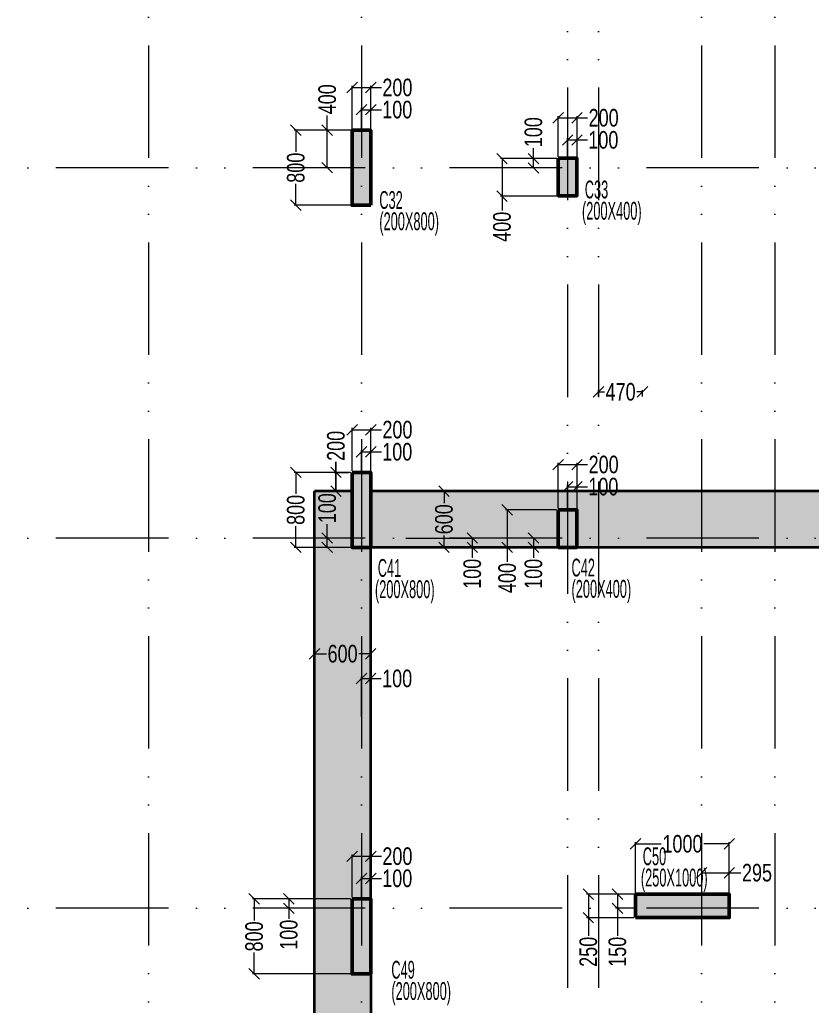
# Model space of a CAD drawing. Header units: millimetres. Extents: x 359 to 43503, y 1365 to 61403.
# Drawn here: x 8814 to 17270, y 21944 to 32468 of the extents above; entities that cross this region are included whole.
import ezdxf

# ---------------------------------------------------------------- set-up
doc = ezdxf.new("R2010")
doc.units = ezdxf.units.MM
doc.linetypes.add('ACAD_ISO04W100', pattern=[30, 24, -3, 0, -3])
doc.linetypes.add('ACAD_ISO12W100', pattern=[21, 12, -3, 0, -3, 0, -3])
for name, color, linetype, lineweight in [('-STR-WALL HAT', 250, 'Continuous', 20), ('A-ANNO-DIMS', 8, 'Continuous', 15), ('A-ANNO-GRID-LINE', 9, 'ACAD_ISO04W100', 20), ('A-CLMN', 5, 'Continuous', 50), ('A-CONC', 5, 'Continuous', 40), ('A-CONC-PATT', 253, 'Continuous', 0), ('S - GRID TXT', 4, 'Continuous', 13), ('S-COLS-IDEN', 4, 'Continuous', 9), ('STR-COL-DIM', 8, 'Continuous', 18)]:
    doc.layers.add(name, color=color, linetype=linetype, lineweight=lineweight)
doc.layers.add('CHECK LAYER', color=1, linetype='Continuous', plot=False)
doc.layers.add('COMMENTS', color=1, linetype='Continuous')
doc.styles.add('SOBHA', font='swisscl.ttf')
doc.styles.add('Swis721 LtCn BT', font='swisscl.ttf', dxfattribs={"width": 0.7, "height": 250})
doc.dimstyles.new('S-75', dxfattribs={"dimscale": 75, "dimtxt": 2.5, "dimasz": 1.5, "dimexe": 0.25, "dimexo": 0.25, "dimgap": 0.1, "dimtad": 0, "dimdec": 0, "dimzin": 0, "dimdsep": 46, "dimtxsty": 'SOBHA', "dimblk": 'OBLIQUE', "dimcen": 0.09, "dimclrd": 9, "dimclre": 9, "dimclrt": 6, "dimadec": 5, "dimazin": 0, "dimtfac": 1, "dimtdec": 0, "dimtmove": 0, "dimatfit": 3, "dimfxl": 0.18, "dimtolj": 1, "dimtzin": 0, "dimlwd": -1, "dimlwe": -1, "dimarcsym": 0})
pattern_1 = [(50, (-0.37, 0), (182.1847, -15.9391), [19.05, -209.55]), (355, (-0.37, 0), (-35.2434, 191.0568), [15.24, -167.6406]), (100.45144, (14.81, -1.33), (146.9412, 175.1178), [16.19, -178.0902]), (46.1842, (-0.37, 50.8), (271.079, -42.0423), [28.575, -314.325]), (96.6356, (22.22, 47.3), (237.404, 247.426), [24.285, -267.1356]), (351.1842, (-0.37, 50.8), (237.404, 247.426), [22.86, -251.4597]), (21, (25.03, 38.1), (151.6144, -102.2652), [19.05, -209.55]), (326, (25.03, 38.1), (61.802, 184.188), [15.24, -167.64]), (71.45144, (37.66, 29.58), (213.4164, 81.9228), [16.19, -178.09]), (37.5, (-0.37, 0), (3.0886, 84.55504), [0, -165.608, 0, -170.18, 0, -168.275]), (7.5, (-0.37, 0), (66.81966, 100.18057), [0, -97.028, 0, -161.798, 0, -64.135]), (327.5, (-57.01, 0), (135.5906, -5.72874), [0, -63.5, 0, -198.12, 0, -262.89]), (317.5, (-82.41, 0), (148.1292, 25.4265), [0, -82.55, 0, -131.572, 0, -186.69])]

# ---------------------------------------------------------------- blocks, each defined once
blk = doc.blocks.new('A$Ca94b9103')
at = {"layer": '-STR-WALL HAT', "linetype": 'ByBlock'}
h = blk.add_hatch(dxfattribs=at)
h.set_pattern_fill('AR-CONC', color=8, style=0)
h.set_pattern_definition(pattern_1)
h.paths.add_polyline_path([(8340, 12006), (8139, 12006), (8140, 12806), (8339, 12806), (8339, 16556), (8140, 16556), (8140, 17156), (7739, 17156), (7739, 9256), (3699, 9256), (3700, 11650), (51, 11651), (51, 8956), (300, 8956), (301, 11051), (3099, 11051), (3099, 9006), (3710, 9006), (3710, 8656), (7340, 8656), (7340, 8906), (8341, 8906)])
h = blk.add_hatch(dxfattribs=at)
h.set_pattern_fill('AR-CONC', color=8, style=0)
h.set_pattern_definition(pattern_1)
h.paths.add_polyline_path([(10340, 16956), (10540, 16956), (10540, 16556), (16070, 16556), (16070, 16956), (16270, 16956), (16270, 16556), (18270, 16556), (18270, 17156), (8340, 17156), (8340, 16556), (10340, 16556)])
at = {"layer": 'A-CONC-PATT'}
h = blk.add_hatch(color=256, dxfattribs=at)
h.dxf.hatch_style = 1
h.paths.add_polyline_path([(8140, 20206), (8340, 20206), (8340, 21006), (8140, 21006)])
h = blk.add_hatch(color=256, dxfattribs=at)
h.dxf.hatch_style = 1
h.paths.add_polyline_path([(10540, 20706), (10340, 20706), (10340, 20306), (10540, 20306)])
h = blk.add_hatch(color=256, dxfattribs=at)
h.dxf.hatch_style = 1
h.paths.add_polyline_path([(8340, 17356), (8140, 17356), (8140, 16556), (8340, 16556)])
h = blk.add_hatch(color=256, dxfattribs=at)
h.dxf.hatch_style = 1
h.paths.add_polyline_path([(10540, 16956), (10340, 16956), (10340, 16556), (10540, 16556)])
h = blk.add_hatch(color=256, dxfattribs=at)
h.dxf.hatch_style = 1
h.paths.add_polyline_path([(11165, 12856), (11165, 12606), (12165, 12606), (12165, 12856)])
h = blk.add_hatch(color=256, dxfattribs=at)
h.dxf.hatch_style = 1
h.paths.add_polyline_path([(8340, 12806), (8140, 12806), (8140, 12006), (8340, 12006)])
at = {"layer": 'A-CLMN'}
for points, elevation in [([(8340, 20206), (8140, 20206), (8140, 21006), (8340, 21006)], 0), ([(10340, 20706), (10540, 20706), (10540, 20306), (10340, 20306)], 0), ([(8140, 17356), (8340, 17356), (8340, 16556), (8140, 16556)], 0), ([(10340, 16956), (10540, 16956), (10540, 16556), (10340, 16556)], -1), ([(8140, 12806), (8340, 12806), (8340, 12006), (8140, 12006)], 0)]:
    blk.add_lwpolyline(points, close=True, dxfattribs=dict(at, elevation=elevation))
blk.add_lwpolyline([(11165, 12606), (11165, 12856), (12165, 12856), (12165, 12606)], close=True, dxfattribs=at)
at = {"layer": 'A-CONC', "ltscale": 50}
for p, q in [((7739, 9256), (7739, 17156)), ((8339, 12806, 0), (8340, 16556, 0)), ((11164, 16555), (11164, 16556)), ((11164, 16555), (11164, 16556))]:
    blk.add_line(p, q, dxfattribs=at)
at = {"layer": 'A-CONC', "ltscale": 50, "elevation": 0}
for points in [[(8140, 17156), (7739, 17156)], [(18270, 17156), (8340, 17156)], [(10341, 16556), (8340, 16556)], [(16070, 16556), (10540, 16556)], [(8340, 12606), (8340, 12806)], [(8340, 12606), (8340, 12806)], [(8140, 12006), (8340, 12006)], [(8140, 12006), (8340, 12006)]]:
    blk.add_lwpolyline(points, dxfattribs=at)
at = {"layer": 'A-CONC', "ltscale": 50}
for points in [[(11165, 12606), (11165, 12856)], [(11165, 12856), (11165, 12856), (11165, 12606)], [(12165, 12606), (12165, 12856)], [(8341, 12006), (8340, 8906)]]:
    blk.add_lwpolyline(points, dxfattribs=at)
blk = doc.blocks.new('STRG')
at = {"layer": 'A-ANNO-DIMS', "linetype": 'ACAD_ISO12W100', "ltscale": 100}
for p, q in [((26239.9, -1588153, -0.1), (26239.9, -1637469.2, -0.1)), ((28509.9, -1588153, -0.1), (28509.9, -1637469.2, -0.1)), ((32140.1, -1588153, -0.1), (32140.1, -1637469.2, -0.1)), ((32920.1, -1588153, -0.1), (32920.1, -1637469.2, -0.1)), ((30710.1, -1588603, -0.1), (30710.1, -1637469.2, -0.1)), ((31039.8, -1588603, -0.6), (31039.8, -1637469.2, -0.6)), ((55854, -1614659.7, -0.1), (17033.9, -1614659.7, -0.1)), ((55854, -1618609.8, -0.1), (17033.9, -1618609.8, -0.1)), ((55854, -1622559.7, -0.1), (17033.9, -1622559.7, -0.1))]:
    blk.add_line(p, q, dxfattribs=at)
blk = doc.blocks.new('_Oblique')
at = {"color": 0, "linetype": 'ByBlock', "lineweight": -2}
blk.add_line((-0.5, -0.5), (0.5, 0.5), dxfattribs=at)
blk = doc.blocks.new('*D688')
at = {"layer": 'Defpoints', "color": 0, "transparency": 16777216}
for p in [(12560, 31744), (12360, 31289, 0), (12560, 31289, 0)]:
    blk.add_point(p, dxfattribs=at)
at = {"layer": 'STR-COL-DIM', "color": 9, "transparency": 16777216}
for p, q in [((12360, 31307), (12360, 31763)), ((12360, 31744), (12560, 31744)), ((12560, 31307), (12560, 31763)), ((12560, 31744), (12673, 31744))]:
    blk.add_line(p, q, dxfattribs=at)
at = {"layer": 'STR-COL-DIM', "color": 9, "transparency": 16777216, "xscale": 112.5, "yscale": 112.5, "zscale": 112.5, "rotation": 180}
blk.add_blockref('_Oblique', (12360, 31744), dxfattribs=at)
at = {"layer": 'STR-COL-DIM', "color": 9, "transparency": 16777216, "xscale": 112.5, "yscale": 112.5, "zscale": 112.5}
blk.add_blockref('_Oblique', (12560, 31744), dxfattribs=at)
at = {"layer": 'STR-COL-DIM', "color": 6, "transparency": 16777216, "insert": (12844, 31744), "char_height": 187.5, "attachment_point": 5, "style": 'SOBHA'}
blk.add_mtext('\\A1;200', dxfattribs=at)
blk = doc.blocks.new('*D689')
at = {"layer": 'Defpoints', "color": 0, "transparency": 16777216}
for p in [(12560, 31508), (12460, 31289, 0), (12560, 31289, -1)]:
    blk.add_point(p, dxfattribs=at)
at = {"layer": 'STR-COL-DIM', "color": 9, "transparency": 16777216}
for p, q in [((12460, 31307), (12460, 31526)), ((12460, 31508), (12560, 31508)), ((12560, 31307), (12560, 31526)), ((12560, 31508), (12673, 31508))]:
    blk.add_line(p, q, dxfattribs=at)
at = {"layer": 'STR-COL-DIM', "color": 9, "transparency": 16777216, "xscale": 112.5, "yscale": 112.5, "zscale": 112.5, "rotation": 180}
blk.add_blockref('_Oblique', (12460, 31508), dxfattribs=at)
at = {"layer": 'STR-COL-DIM', "color": 9, "transparency": 16777216, "xscale": 112.5, "yscale": 112.5, "zscale": 112.5}
blk.add_blockref('_Oblique', (12560, 31508), dxfattribs=at)
at = {"layer": 'STR-COL-DIM', "color": 6, "transparency": 16777216, "insert": (12842, 31508), "char_height": 187.5, "attachment_point": 5, "style": 'SOBHA'}
blk.add_mtext('\\A1;100', dxfattribs=at)
blk = doc.blocks.new('*D690')
at = {"layer": 'Defpoints', "color": 0, "transparency": 16777216}
for p in [(12360, 31289, 0), (12095, 30889), (12360, 30889)]:
    blk.add_point(p, dxfattribs=at)
at = {"layer": 'STR-COL-DIM', "color": 9, "transparency": 16777216}
for p, q in [((12095, 31289), (12095, 31447)), ((12342, 31289), (12077, 31289)), ((12095, 30889), (12095, 31289)), ((12342, 30889), (12077, 30889))]:
    blk.add_line(p, q, dxfattribs=at)
at = {"layer": 'STR-COL-DIM', "color": 9, "transparency": 16777216, "xscale": 112.5, "yscale": 112.5, "zscale": 112.5}
for p, rotation in [((12095, 31289), 90), ((12095, 30889), 270)]:
    blk.add_blockref('_Oblique', p, dxfattribs=dict(at, rotation=rotation))
at = {"layer": 'STR-COL-DIM', "color": 6, "transparency": 16777216, "insert": (12095, 31619), "char_height": 187.5, "attachment_point": 5, "rotation": 90, "style": 'SOBHA'}
blk.add_mtext('\\A1;400', dxfattribs=at)
blk = doc.blocks.new('*D691')
at = {"layer": 'Defpoints', "color": 0, "transparency": 16777216}
for p in [(11760, 31289), (12360, 31289), (12360, 30489)]:
    blk.add_point(p, dxfattribs=at)
at = {"layer": 'STR-COL-DIM', "color": 9, "transparency": 16777216}
for p, q in [((12342, 31289), (11742, 31289)), ((11760, 31289), (11760, 31060)), ((11760, 30489), (11760, 30717)), ((12342, 30489), (11742, 30489))]:
    blk.add_line(p, q, dxfattribs=at)
at = {"layer": 'STR-COL-DIM', "color": 9, "transparency": 16777216, "xscale": 112.5, "yscale": 112.5, "zscale": 112.5}
for p, rotation in [((11760, 31289), 90), ((11760, 30489), 270)]:
    blk.add_blockref('_Oblique', p, dxfattribs=dict(at, rotation=rotation))
at = {"layer": 'STR-COL-DIM', "color": 6, "transparency": 16777216, "insert": (11760, 30889), "char_height": 187.5, "attachment_point": 5, "rotation": 90, "style": 'SOBHA'}
blk.add_mtext('\\A1;800', dxfattribs=at)
blk = doc.blocks.new('*D701')
at = {"layer": 'Defpoints', "color": 0, "transparency": 16777216}
for p in [(14760, 31421), (14560, 30986, 0), (14760, 30986, 0)]:
    blk.add_point(p, dxfattribs=at)
at = {"layer": 'STR-COL-DIM', "color": 9, "transparency": 16777216}
for p, q in [((14560, 31005), (14560, 31440)), ((14560, 31421), (14760, 31421)), ((14760, 31005), (14760, 31440)), ((14760, 31421), (14872, 31421))]:
    blk.add_line(p, q, dxfattribs=at)
at = {"layer": 'STR-COL-DIM', "color": 9, "transparency": 16777216, "xscale": 112.5, "yscale": 112.5, "zscale": 112.5, "rotation": 180}
blk.add_blockref('_Oblique', (14560, 31421), dxfattribs=at)
at = {"layer": 'STR-COL-DIM', "color": 9, "transparency": 16777216, "xscale": 112.5, "yscale": 112.5, "zscale": 112.5}
blk.add_blockref('_Oblique', (14760, 31421), dxfattribs=at)
at = {"layer": 'STR-COL-DIM', "color": 6, "transparency": 16777216, "insert": (15044, 31421), "char_height": 187.5, "attachment_point": 5, "style": 'SOBHA'}
blk.add_mtext('\\A1;200', dxfattribs=at)
blk = doc.blocks.new('*D702')
at = {"layer": 'Defpoints', "color": 0, "transparency": 16777216}
for p in [(14760, 31185), (14660, 30990, -1), (14760, 30986, 0)]:
    blk.add_point(p, dxfattribs=at)
at = {"layer": 'STR-COL-DIM', "color": 9, "transparency": 16777216}
for p, q in [((14660, 31009), (14660, 31204)), ((14660, 31185), (14760, 31185)), ((14760, 31005), (14760, 31204)), ((14760, 31185), (14872, 31185))]:
    blk.add_line(p, q, dxfattribs=at)
at = {"layer": 'STR-COL-DIM', "color": 9, "transparency": 16777216, "xscale": 112.5, "yscale": 112.5, "zscale": 112.5, "rotation": 180}
blk.add_blockref('_Oblique', (14660, 31185), dxfattribs=at)
at = {"layer": 'STR-COL-DIM', "color": 9, "transparency": 16777216, "xscale": 112.5, "yscale": 112.5, "zscale": 112.5}
blk.add_blockref('_Oblique', (14760, 31185), dxfattribs=at)
at = {"layer": 'STR-COL-DIM', "color": 6, "transparency": 16777216, "insert": (15041, 31185), "char_height": 187.5, "attachment_point": 5, "style": 'SOBHA'}
blk.add_mtext('\\A1;100', dxfattribs=at)
blk = doc.blocks.new('*D703')
at = {"layer": 'Defpoints', "color": 0, "transparency": 16777216}
for p in [(14295, 30986), (14560, 30986, 0), (14560, 30886, 0)]:
    blk.add_point(p, dxfattribs=at)
at = {"layer": 'STR-COL-DIM', "color": 9, "transparency": 16777216}
for p, q in [((14295, 30986), (14295, 31099)), ((14541, 30986), (14277, 30986)), ((14295, 30886), (14295, 30986)), ((14542, 30886), (14277, 30886))]:
    blk.add_line(p, q, dxfattribs=at)
at = {"layer": 'STR-COL-DIM', "color": 9, "transparency": 16777216, "xscale": 112.5, "yscale": 112.5, "zscale": 112.5}
for p, rotation in [((14295, 30986), 90), ((14295, 30886), 270)]:
    blk.add_blockref('_Oblique', p, dxfattribs=dict(at, rotation=rotation))
at = {"layer": 'STR-COL-DIM', "color": 6, "transparency": 16777216, "insert": (14295, 31268), "char_height": 187.5, "attachment_point": 5, "rotation": 90, "style": 'SOBHA'}
blk.add_mtext('\\A1;100', dxfattribs=at)
blk = doc.blocks.new('*D704')
at = {"layer": 'Defpoints', "color": 0, "transparency": 16777216}
for p in [(13960, 30986), (14560, 30986, 0), (14560, 30586, 0)]:
    blk.add_point(p, dxfattribs=at)
at = {"layer": 'STR-COL-DIM', "color": 9, "transparency": 16777216}
for p, q in [((14541, 30986), (13942, 30986)), ((13960, 30986), (13960, 30586)), ((14541, 30586), (13942, 30586)), ((13960, 30586), (13960, 30432))]:
    blk.add_line(p, q, dxfattribs=at)
at = {"layer": 'STR-COL-DIM', "color": 9, "transparency": 16777216, "xscale": 112.5, "yscale": 112.5, "zscale": 112.5}
for p, rotation in [((13960, 30986), 90), ((13960, 30586), 270)]:
    blk.add_blockref('_Oblique', p, dxfattribs=dict(at, rotation=rotation))
at = {"layer": 'STR-COL-DIM', "color": 6, "transparency": 16777216, "insert": (13960, 30259), "char_height": 187.5, "attachment_point": 5, "rotation": 90, "style": 'SOBHA'}
blk.add_mtext('\\A1;400', dxfattribs=at)
blk = doc.blocks.new('*D725')
at = {"layer": 'Defpoints', "color": 0, "transparency": 16777216}
for p in [(12560, 23544), (12360, 23089, 0), (12560, 23089, 0)]:
    blk.add_point(p, dxfattribs=at)
at = {"layer": 'STR-COL-DIM', "color": 9, "transparency": 16777216}
for p, q in [((12360, 23107), (12360, 23563)), ((12360, 23544), (12560, 23544)), ((12560, 23107), (12560, 23563)), ((12560, 23544), (12673, 23544))]:
    blk.add_line(p, q, dxfattribs=at)
at = {"layer": 'STR-COL-DIM', "color": 9, "transparency": 16777216, "xscale": 112.5, "yscale": 112.5, "zscale": 112.5, "rotation": 180}
blk.add_blockref('_Oblique', (12360, 23544), dxfattribs=at)
at = {"layer": 'STR-COL-DIM', "color": 9, "transparency": 16777216, "xscale": 112.5, "yscale": 112.5, "zscale": 112.5}
blk.add_blockref('_Oblique', (12560, 23544), dxfattribs=at)
at = {"layer": 'STR-COL-DIM', "color": 6, "transparency": 16777216, "insert": (12844, 23544), "char_height": 187.5, "attachment_point": 5, "style": 'SOBHA'}
blk.add_mtext('\\A1;200', dxfattribs=at)
blk = doc.blocks.new('*D726')
at = {"layer": 'Defpoints', "color": 0, "transparency": 16777216}
for p in [(12560, 23308), (12460, 23089, 0), (12560, 23089, -1)]:
    blk.add_point(p, dxfattribs=at)
at = {"layer": 'STR-COL-DIM', "color": 9, "transparency": 16777216}
for p, q in [((12460, 23107), (12460, 23326)), ((12460, 23308), (12560, 23308)), ((12560, 23107), (12560, 23326)), ((12560, 23308), (12673, 23308))]:
    blk.add_line(p, q, dxfattribs=at)
at = {"layer": 'STR-COL-DIM', "color": 9, "transparency": 16777216, "xscale": 112.5, "yscale": 112.5, "zscale": 112.5, "rotation": 180}
blk.add_blockref('_Oblique', (12460, 23308), dxfattribs=at)
at = {"layer": 'STR-COL-DIM', "color": 9, "transparency": 16777216, "xscale": 112.5, "yscale": 112.5, "zscale": 112.5}
blk.add_blockref('_Oblique', (12560, 23308), dxfattribs=at)
at = {"layer": 'STR-COL-DIM', "color": 6, "transparency": 16777216, "insert": (12842, 23308), "char_height": 187.5, "attachment_point": 5, "style": 'SOBHA'}
blk.add_mtext('\\A1;100', dxfattribs=at)
blk = doc.blocks.new('*D727')
at = {"layer": 'Defpoints', "color": 0, "transparency": 16777216}
for p in [(12360, 23089, 0), (11685, 22989), (12360, 22989)]:
    blk.add_point(p, dxfattribs=at)
at = {"layer": 'STR-COL-DIM', "color": 9, "transparency": 16777216}
for p, q in [((12342, 23089), (11666, 23089)), ((11685, 23089), (11685, 22989)), ((12342, 22989), (11666, 22989)), ((11685, 22989), (11685, 22876))]:
    blk.add_line(p, q, dxfattribs=at)
at = {"layer": 'STR-COL-DIM', "color": 9, "transparency": 16777216, "xscale": 112.5, "yscale": 112.5, "zscale": 112.5}
for p, rotation in [((11685, 23089), 90), ((11685, 22989), 270)]:
    blk.add_blockref('_Oblique', p, dxfattribs=dict(at, rotation=rotation))
at = {"layer": 'STR-COL-DIM', "color": 6, "transparency": 16777216, "insert": (11685, 22707), "char_height": 187.5, "attachment_point": 5, "rotation": 90, "style": 'SOBHA'}
blk.add_mtext('\\A1;100', dxfattribs=at)
blk = doc.blocks.new('*D728')
at = {"layer": 'Defpoints', "color": 0, "transparency": 16777216}
for p in [(11316, 23089), (12360, 23089), (12360, 22289)]:
    blk.add_point(p, dxfattribs=at)
at = {"layer": 'STR-COL-DIM', "color": 9, "transparency": 16777216}
for p, q in [((12342, 23089), (11297, 23089)), ((11316, 23089), (11316, 22860)), ((11316, 22289), (11316, 22517)), ((12342, 22289), (11297, 22289))]:
    blk.add_line(p, q, dxfattribs=at)
at = {"layer": 'STR-COL-DIM', "color": 9, "transparency": 16777216, "xscale": 112.5, "yscale": 112.5, "zscale": 112.5}
for p, rotation in [((11316, 23089), 90), ((11316, 22289), 270)]:
    blk.add_blockref('_Oblique', p, dxfattribs=dict(at, rotation=rotation))
at = {"layer": 'STR-COL-DIM', "color": 6, "transparency": 16777216, "insert": (11316, 22689), "char_height": 187.5, "attachment_point": 5, "rotation": 90, "style": 'SOBHA'}
blk.add_mtext('\\A1;800', dxfattribs=at)
blk = doc.blocks.new('*D741')
at = {"layer": 'Defpoints', "color": 0, "transparency": 16777216}
for p in [(16090, 23368), (16090, 23139, -1), (16385, 23139, 0)]:
    blk.add_point(p, dxfattribs=at)
at = {"layer": 'STR-COL-DIM', "color": 9, "transparency": 16777216}
for p, q in [((16090, 23157), (16090, 23387)), ((16090, 23368), (16385, 23368)), ((16385, 23157), (16385, 23387)), ((16385, 23368), (16509, 23368))]:
    blk.add_line(p, q, dxfattribs=at)
at = {"layer": 'STR-COL-DIM', "color": 9, "transparency": 16777216, "xscale": 112.5, "yscale": 112.5, "zscale": 112.5, "rotation": 180}
blk.add_blockref('_Oblique', (16090, 23368), dxfattribs=at)
at = {"layer": 'STR-COL-DIM', "color": 9, "transparency": 16777216, "xscale": 112.5, "yscale": 112.5, "zscale": 112.5}
blk.add_blockref('_Oblique', (16385, 23368), dxfattribs=at)
at = {"layer": 'STR-COL-DIM', "color": 6, "transparency": 16777216, "insert": (16680, 23368), "char_height": 187.5, "attachment_point": 5, "style": 'SOBHA'}
blk.add_mtext('\\A1;295', dxfattribs=at)
blk = doc.blocks.new('*D742')
at = {"layer": 'Defpoints', "color": 0, "transparency": 16777216}
for p in [(16385, 23676), (15385, 23089, 0), (16385, 23139, 0)]:
    blk.add_point(p, dxfattribs=at)
at = {"layer": 'STR-COL-DIM', "color": 9, "transparency": 16777216}
for p, q in [((15385, 23107), (15385, 23694)), ((16385, 23157), (16385, 23694)), ((15385, 23676), (15657, 23676)), ((16385, 23676), (16112, 23676))]:
    blk.add_line(p, q, dxfattribs=at)
at = {"layer": 'STR-COL-DIM', "color": 9, "transparency": 16777216, "xscale": 112.5, "yscale": 112.5, "zscale": 112.5, "rotation": 180}
blk.add_blockref('_Oblique', (15385, 23676), dxfattribs=at)
at = {"layer": 'STR-COL-DIM', "color": 9, "transparency": 16777216, "xscale": 112.5, "yscale": 112.5, "zscale": 112.5}
blk.add_blockref('_Oblique', (16385, 23676), dxfattribs=at)
at = {"layer": 'STR-COL-DIM', "color": 6, "transparency": 16777216, "insert": (15885, 23676), "char_height": 187.5, "attachment_point": 5, "style": 'SOBHA'}
blk.add_mtext('\\A1;1000', dxfattribs=at)
blk = doc.blocks.new('*D743')
at = {"layer": 'Defpoints', "color": 0, "transparency": 16777216}
for p in [(15191, 23139), (15385, 23139, 0), (15385, 22989, 0)]:
    blk.add_point(p, dxfattribs=at)
at = {"layer": 'STR-COL-DIM', "color": 9, "transparency": 16777216}
for p, q in [((15366, 23139), (15172, 23139)), ((15191, 23139), (15191, 22989)), ((15366, 22989), (15172, 22989)), ((15191, 22989), (15191, 22694))]:
    blk.add_line(p, q, dxfattribs=at)
at = {"layer": 'STR-COL-DIM', "color": 9, "transparency": 16777216, "xscale": 112.5, "yscale": 112.5, "zscale": 112.5}
for p, rotation in [((15191, 23139), 90), ((15191, 22989), 270)]:
    blk.add_blockref('_Oblique', p, dxfattribs=dict(at, rotation=rotation))
at = {"layer": 'STR-COL-DIM', "color": 6, "transparency": 16777216, "insert": (15191, 22525), "char_height": 187.5, "attachment_point": 5, "rotation": 90, "style": 'SOBHA'}
blk.add_mtext('\\A1;150', dxfattribs=at)
blk = doc.blocks.new('*D744')
at = {"layer": 'Defpoints', "color": 0, "transparency": 16777216}
for p in [(14881, 23139), (15385, 23139, 0), (15385, 22889, 0)]:
    blk.add_point(p, dxfattribs=at)
at = {"layer": 'STR-COL-DIM', "color": 9, "transparency": 16777216}
for p, q in [((15366, 23139), (14862, 23139)), ((14881, 23139), (14881, 22889)), ((15366, 22889), (14862, 22889)), ((14881, 22889), (14881, 22696))]:
    blk.add_line(p, q, dxfattribs=at)
at = {"layer": 'STR-COL-DIM', "color": 9, "transparency": 16777216, "xscale": 112.5, "yscale": 112.5, "zscale": 112.5}
for p, rotation in [((14881, 23139), 90), ((14881, 22889), 270)]:
    blk.add_blockref('_Oblique', p, dxfattribs=dict(at, rotation=rotation))
at = {"layer": 'STR-COL-DIM', "color": 6, "transparency": 16777216, "insert": (14881, 22525), "char_height": 187.5, "attachment_point": 5, "rotation": 90, "style": 'SOBHA'}
blk.add_mtext('\\A1;250', dxfattribs=at)
blk = doc.blocks.new('*D765')
at = {"layer": 'Defpoints', "color": 0, "transparency": 16777216}
for p in [(12560, 28094), (12360, 27639, 0), (12560, 27639, 0)]:
    blk.add_point(p, dxfattribs=at)
at = {"layer": 'STR-COL-DIM', "color": 9, "transparency": 16777216}
for p, q in [((12360, 27657), (12360, 28113)), ((12560, 27657), (12560, 28113)), ((12360, 28094), (12560, 28094)), ((12560, 28094), (12673, 28094))]:
    blk.add_line(p, q, dxfattribs=at)
at = {"layer": 'STR-COL-DIM', "color": 9, "transparency": 16777216, "xscale": 112.5, "yscale": 112.5, "zscale": 112.5, "rotation": 180}
blk.add_blockref('_Oblique', (12360, 28094), dxfattribs=at)
at = {"layer": 'STR-COL-DIM', "color": 9, "transparency": 16777216, "xscale": 112.5, "yscale": 112.5, "zscale": 112.5}
blk.add_blockref('_Oblique', (12560, 28094), dxfattribs=at)
at = {"layer": 'STR-COL-DIM', "color": 6, "transparency": 16777216, "insert": (12844, 28094), "char_height": 187.5, "attachment_point": 5, "style": 'SOBHA'}
blk.add_mtext('\\A1;200', dxfattribs=at)
blk = doc.blocks.new('*D766')
at = {"layer": 'Defpoints', "color": 0, "transparency": 16777216}
for p in [(12560, 27858), (12460, 27639, 0), (12560, 27639, -1)]:
    blk.add_point(p, dxfattribs=at)
at = {"layer": 'STR-COL-DIM', "color": 9, "transparency": 16777216}
for p, q in [((12460, 27657), (12460, 27876)), ((12460, 27858), (12560, 27858)), ((12560, 27657), (12560, 27876)), ((12560, 27858), (12673, 27858))]:
    blk.add_line(p, q, dxfattribs=at)
at = {"layer": 'STR-COL-DIM', "color": 9, "transparency": 16777216, "xscale": 112.5, "yscale": 112.5, "zscale": 112.5, "rotation": 180}
blk.add_blockref('_Oblique', (12460, 27858), dxfattribs=at)
at = {"layer": 'STR-COL-DIM', "color": 9, "transparency": 16777216, "xscale": 112.5, "yscale": 112.5, "zscale": 112.5}
blk.add_blockref('_Oblique', (12560, 27858), dxfattribs=at)
at = {"layer": 'STR-COL-DIM', "color": 6, "transparency": 16777216, "insert": (12842, 27858), "char_height": 187.5, "attachment_point": 5, "style": 'SOBHA'}
blk.add_mtext('\\A1;100', dxfattribs=at)
blk = doc.blocks.new('*D767')
at = {"layer": 'Defpoints', "color": 0, "transparency": 16777216}
for p in [(12095, 26839), (12360, 26939, 0), (12360, 26839)]:
    blk.add_point(p, dxfattribs=at)
at = {"layer": 'STR-COL-DIM', "color": 9, "transparency": 16777216}
for p, q in [((12095, 26939), (12095, 27088)), ((12342, 26939), (12077, 26939)), ((12342, 26839), (12077, 26839)), ((12095, 26839), (12095, 26939))]:
    blk.add_line(p, q, dxfattribs=at)
at = {"layer": 'STR-COL-DIM', "color": 9, "transparency": 16777216, "xscale": 112.5, "yscale": 112.5, "zscale": 112.5}
for p, rotation in [((12095, 26939), 90), ((12095, 26839), 270)]:
    blk.add_blockref('_Oblique', p, dxfattribs=dict(at, rotation=rotation))
at = {"layer": 'STR-COL-DIM', "color": 6, "transparency": 16777216, "insert": (12095, 27257), "char_height": 187.5, "attachment_point": 5, "rotation": 90, "style": 'SOBHA'}
blk.add_mtext('\\A1;100', dxfattribs=at)
blk = doc.blocks.new('*D768')
at = {"layer": 'Defpoints', "color": 0, "transparency": 16777216}
for p in [(11760, 27639), (12360, 27639), (12360, 26839)]:
    blk.add_point(p, dxfattribs=at)
at = {"layer": 'STR-COL-DIM', "color": 9, "transparency": 16777216}
for p, q in [((12342, 27639), (11742, 27639)), ((11760, 27639), (11760, 27410)), ((11760, 26839), (11760, 27067)), ((12342, 26839), (11742, 26839))]:
    blk.add_line(p, q, dxfattribs=at)
at = {"layer": 'STR-COL-DIM', "color": 9, "transparency": 16777216, "xscale": 112.5, "yscale": 112.5, "zscale": 112.5}
for p, rotation in [((11760, 27639), 90), ((11760, 26839), 270)]:
    blk.add_blockref('_Oblique', p, dxfattribs=dict(at, rotation=rotation))
at = {"layer": 'STR-COL-DIM', "color": 6, "transparency": 16777216, "insert": (11760, 27239), "char_height": 187.5, "attachment_point": 5, "rotation": 90, "style": 'SOBHA'}
blk.add_mtext('\\A1;800', dxfattribs=at)
blk = doc.blocks.new('*D769')
at = {"layer": 'Defpoints', "color": 0, "transparency": 16777216}
for p in [(14760, 27722), (14560, 27239, 0), (14760, 27239, 0)]:
    blk.add_point(p, dxfattribs=at)
at = {"layer": 'STR-COL-DIM', "color": 9, "transparency": 16777216}
for p, q in [((14560, 27257), (14560, 27741)), ((14560, 27722), (14760, 27722)), ((14760, 27257), (14760, 27741)), ((14760, 27722), (14872, 27722))]:
    blk.add_line(p, q, dxfattribs=at)
at = {"layer": 'STR-COL-DIM', "color": 9, "transparency": 16777216, "xscale": 112.5, "yscale": 112.5, "zscale": 112.5, "rotation": 180}
blk.add_blockref('_Oblique', (14560, 27722), dxfattribs=at)
at = {"layer": 'STR-COL-DIM', "color": 9, "transparency": 16777216, "xscale": 112.5, "yscale": 112.5, "zscale": 112.5}
blk.add_blockref('_Oblique', (14760, 27722), dxfattribs=at)
at = {"layer": 'STR-COL-DIM', "color": 6, "transparency": 16777216, "insert": (15044, 27722), "char_height": 187.5, "attachment_point": 5, "style": 'SOBHA'}
blk.add_mtext('\\A1;200', dxfattribs=at)
blk = doc.blocks.new('*D770')
at = {"layer": 'Defpoints', "color": 0, "transparency": 16777216}
for p in [(14760, 27486), (14660, 27243, -1), (14760, 27239, 0)]:
    blk.add_point(p, dxfattribs=at)
at = {"layer": 'STR-COL-DIM', "color": 9, "transparency": 16777216}
for p, q in [((14660, 27262), (14660, 27505)), ((14660, 27486), (14760, 27486)), ((14760, 27257), (14760, 27505)), ((14760, 27486), (14872, 27486))]:
    blk.add_line(p, q, dxfattribs=at)
at = {"layer": 'STR-COL-DIM', "color": 9, "transparency": 16777216, "xscale": 112.5, "yscale": 112.5, "zscale": 112.5, "rotation": 180}
blk.add_blockref('_Oblique', (14660, 27486), dxfattribs=at)
at = {"layer": 'STR-COL-DIM', "color": 9, "transparency": 16777216, "xscale": 112.5, "yscale": 112.5, "zscale": 112.5}
blk.add_blockref('_Oblique', (14760, 27486), dxfattribs=at)
at = {"layer": 'STR-COL-DIM', "color": 6, "transparency": 16777216, "insert": (15041, 27486), "char_height": 187.5, "attachment_point": 5, "style": 'SOBHA'}
blk.add_mtext('\\A1;100', dxfattribs=at)
blk = doc.blocks.new('*D771')
at = {"layer": 'Defpoints', "color": 0, "transparency": 16777216}
for p in [(14295, 26939), (14560, 26939, 0), (14560, 26839, 0)]:
    blk.add_point(p, dxfattribs=at)
at = {"layer": 'STR-COL-DIM', "color": 9, "transparency": 16777216}
for p, q in [((14541, 26939), (14277, 26939)), ((14542, 26839), (14277, 26839)), ((14295, 26939), (14295, 26839)), ((14295, 26839), (14295, 26726))]:
    blk.add_line(p, q, dxfattribs=at)
at = {"layer": 'STR-COL-DIM', "color": 9, "transparency": 16777216, "xscale": 112.5, "yscale": 112.5, "zscale": 112.5}
for p, rotation in [((14295, 26939), 90), ((14295, 26839), 270)]:
    blk.add_blockref('_Oblique', p, dxfattribs=dict(at, rotation=rotation))
at = {"layer": 'STR-COL-DIM', "color": 6, "transparency": 16777216, "insert": (14295, 26557), "char_height": 187.5, "attachment_point": 5, "rotation": 90, "style": 'SOBHA'}
blk.add_mtext('\\A1;100', dxfattribs=at)
blk = doc.blocks.new('*D772')
at = {"layer": 'Defpoints', "color": 0, "transparency": 16777216}
for p in [(14015, 27239), (14560, 27239, 0), (14560, 26839, 0)]:
    blk.add_point(p, dxfattribs=at)
at = {"layer": 'STR-COL-DIM', "color": 9, "transparency": 16777216}
for p, q in [((14541, 27239), (13996, 27239)), ((14015, 27239), (14015, 26839)), ((14541, 26839), (13996, 26839)), ((14015, 26839), (14015, 26685))]:
    blk.add_line(p, q, dxfattribs=at)
at = {"layer": 'STR-COL-DIM', "color": 9, "transparency": 16777216, "xscale": 112.5, "yscale": 112.5, "zscale": 112.5}
for p, rotation in [((14015, 27239), 90), ((14015, 26839), 270)]:
    blk.add_blockref('_Oblique', p, dxfattribs=dict(at, rotation=rotation))
at = {"layer": 'STR-COL-DIM', "color": 6, "transparency": 16777216, "insert": (14015, 26512), "char_height": 187.5, "attachment_point": 5, "rotation": 90, "style": 'SOBHA'}
blk.add_mtext('\\A1;400', dxfattribs=at)
blk = doc.blocks.new('*D634')
at = {"layer": 'Defpoints', "color": 0, "linetype": 'ByBlock', "transparency": 16777216}
for p in [(13341, 27439), (13419, 27439, 0), (13419, 26839, 0)]:
    blk.add_point(p, dxfattribs=at)
at = {"layer": 'STR-COL-DIM', "color": 9, "transparency": 16777216}
for p, q in [((13401, 27439), (13322, 27439)), ((13341, 27439), (13341, 27310)), ((13341, 26839), (13341, 26967)), ((13401, 26839), (13322, 26839))]:
    blk.add_line(p, q, dxfattribs=at)
at = {"layer": 'STR-COL-DIM', "color": 9, "linetype": 'ByBlock', "transparency": 16777216, "xscale": 112.5, "yscale": 112.5, "zscale": 112.5}
for p, rotation in [((13341, 27439), 90), ((13341, 26839), 270)]:
    blk.add_blockref('_Oblique', p, dxfattribs=dict(at, rotation=rotation))
at = {"layer": 'STR-COL-DIM', "color": 6, "linetype": 'ByBlock', "transparency": 16777216, "insert": (13341, 27139), "char_height": 187.5, "attachment_point": 5, "rotation": 90, "style": 'SOBHA'}
blk.add_mtext('\\A1;600', dxfattribs=at)
blk = doc.blocks.new('*D635')
at = {"layer": 'Defpoints', "color": 0, "linetype": 'ByBlock', "transparency": 16777216}
for p in [(12916, 26939, 0), (13518, 26839, 0), (13643, 26839)]:
    blk.add_point(p, dxfattribs=at)
at = {"layer": 'STR-COL-DIM', "color": 9, "transparency": 16777216}
for p, q in [((12935, 26939), (13662, 26939)), ((13536, 26839), (13662, 26839)), ((13643, 26939), (13643, 26839)), ((13643, 26839), (13643, 26726))]:
    blk.add_line(p, q, dxfattribs=at)
at = {"layer": 'STR-COL-DIM', "color": 9, "linetype": 'ByBlock', "transparency": 16777216, "xscale": 112.5, "yscale": 112.5, "zscale": 112.5}
for p, rotation in [((13643, 26939), 90), ((13643, 26839), 270)]:
    blk.add_blockref('_Oblique', p, dxfattribs=dict(at, rotation=rotation))
at = {"layer": 'STR-COL-DIM', "color": 6, "linetype": 'ByBlock', "transparency": 16777216, "insert": (13643, 26557), "char_height": 187.5, "attachment_point": 5, "rotation": 90, "style": 'SOBHA'}
blk.add_mtext('\\A1;100', dxfattribs=at)
blk = doc.blocks.new('*D636')
at = {"layer": 'Defpoints', "color": 0, "linetype": 'ByBlock', "transparency": 16777216}
for p in [(11959, 25685), (12559, 25704), (12559, 25685, 0)]:
    blk.add_point(p, dxfattribs=at)
at = {"layer": 'STR-COL-DIM', "color": 9, "transparency": 16777216}
for p, q in [((11959, 25704), (11959, 25723)), ((11959, 25704), (12088, 25704)), ((12559, 25704), (12431, 25704)), ((12559, 25704), (12559, 25723))]:
    blk.add_line(p, q, dxfattribs=at)
at = {"layer": 'STR-COL-DIM', "color": 9, "linetype": 'ByBlock', "transparency": 16777216, "xscale": 112.5, "yscale": 112.5, "zscale": 112.5, "rotation": 180}
blk.add_blockref('_Oblique', (11959, 25704), dxfattribs=at)
at = {"layer": 'STR-COL-DIM', "color": 9, "linetype": 'ByBlock', "transparency": 16777216, "xscale": 112.5, "yscale": 112.5, "zscale": 112.5}
blk.add_blockref('_Oblique', (12559, 25704), dxfattribs=at)
at = {"layer": 'STR-COL-DIM', "color": 6, "linetype": 'ByBlock', "transparency": 16777216, "insert": (12259, 25704), "char_height": 187.5, "attachment_point": 5, "style": 'SOBHA'}
blk.add_mtext('\\A1;600', dxfattribs=at)
blk = doc.blocks.new('*D637')
at = {"layer": 'Defpoints', "color": 0, "linetype": 'ByBlock', "transparency": 16777216}
for p in [(12559, 25460, 0), (12559, 25440), (12460, 25015, 0)]:
    blk.add_point(p, dxfattribs=at)
at = {"layer": 'STR-COL-DIM', "color": 9, "transparency": 16777216}
for p, q in [((12460, 25034), (12460, 25459)), ((12460, 25440), (12559, 25440)), ((12559, 25441), (12559, 25422)), ((12559, 25440), (12672, 25440))]:
    blk.add_line(p, q, dxfattribs=at)
at = {"layer": 'STR-COL-DIM', "color": 9, "linetype": 'ByBlock', "transparency": 16777216, "xscale": 112.5, "yscale": 112.5, "zscale": 112.5, "rotation": 180}
blk.add_blockref('_Oblique', (12460, 25440), dxfattribs=at)
at = {"layer": 'STR-COL-DIM', "color": 9, "linetype": 'ByBlock', "transparency": 16777216, "xscale": 112.5, "yscale": 112.5, "zscale": 112.5}
blk.add_blockref('_Oblique', (12559, 25440), dxfattribs=at)
at = {"layer": 'STR-COL-DIM', "color": 6, "linetype": 'ByBlock', "transparency": 16777216, "insert": (12841, 25440), "char_height": 187.5, "attachment_point": 5, "style": 'SOBHA'}
blk.add_mtext('\\A1;100', dxfattribs=at)
blk = doc.blocks.new('*D479')
at = {"layer": 'Defpoints', "color": 0, "linetype": 'ByBlock', "transparency": 16777216}
for p in [(14990, 28429, 0), (15459, 28498), (15459, 28429, 0)]:
    blk.add_point(p, dxfattribs=at)
at = {"layer": 'STR-COL-DIM', "color": 9, "transparency": 16777216}
for p, q in [((14990, 28448), (14990, 28517)), ((14990, 28498), (15052, 28498)), ((15459, 28498), (15397, 28498)), ((15459, 28448), (15459, 28517))]:
    blk.add_line(p, q, dxfattribs=at)
at = {"layer": 'STR-COL-DIM', "color": 9, "linetype": 'ByBlock', "transparency": 16777216, "xscale": 112.5, "yscale": 112.5, "zscale": 112.5, "rotation": 180}
blk.add_blockref('_Oblique', (14990, 28498), dxfattribs=at)
at = {"layer": 'STR-COL-DIM', "color": 9, "linetype": 'ByBlock', "transparency": 16777216, "xscale": 112.5, "yscale": 112.5, "zscale": 112.5}
blk.add_blockref('_Oblique', (15459, 28498), dxfattribs=at)
at = {"layer": 'STR-COL-DIM', "color": 6, "linetype": 'ByBlock', "transparency": 16777216, "insert": (15225, 28498), "char_height": 187.5, "attachment_point": 5, "style": 'SOBHA'}
blk.add_mtext('\\A1;470', dxfattribs=at)
blk = doc.blocks.new('A$Cacf424a8')
at = {"layer": 'S-COLS-IDEN', "char_height": 190, "width": 501.43, "attachment_point": 1, "style": 'Swis721 LtCn BT'}
for s, insert in [('C33', (8513, -19317, 1)), ('C32', (6321, -19429, 1)), ('(200X400)', (8483, -19544, 1)), ('(200X800)', (6321, -19656, 1))]:
    blk.add_mtext(s, dxfattribs=dict(at, insert=insert))
blk = doc.blocks.new('A$Cf6cfdd6f')
at = {"layer": 'S-COLS-IDEN', "char_height": 190, "width": 501.43, "attachment_point": 1, "style": 'Swis721 LtCn BT'}
for s, insert in [('C41', (8314, 15506, 0)), ('C42', (10381, 15510)), ('(200X800)', (8284, 15279, 0)), ('(200X400)', (10381, 15283)), ('C50', (11141, 12430)), ('(250X1000)', (11121, 12203)), ('C49', (8459, 11220)), ('(200X800)', (8459, 10993))]:
    blk.add_mtext(s, dxfattribs=dict(at, insert=insert))
blk = doc.blocks.new('*D872')
at = {"layer": 'CHECK LAYER', "color": 9, "transparency": 16777216}
for p, q in [((12188, 27639), (12188, 27751)), ((12323, 27639), (12170, 27639)), ((12188, 27439), (12188, 27639)), ((12341, 27439), (12170, 27439))]:
    blk.add_line(p, q, dxfattribs=at)
at = {"layer": 'Defpoints', "color": 0, "linetype": 'ByBlock', "transparency": 16777216}
for p in [(12188, 27639), (12342, 27639, 1), (12360, 27439, 1)]:
    blk.add_point(p, dxfattribs=at)
at = {"layer": 'CHECK LAYER', "color": 9, "linetype": 'ByBlock', "transparency": 16777216, "xscale": 112.5, "yscale": 112.5, "zscale": 112.5}
for p, rotation in [((12188, 27639), 90), ((12188, 27439), 270)]:
    blk.add_blockref('_Oblique', p, dxfattribs=dict(at, rotation=rotation))
at = {"layer": 'CHECK LAYER', "color": 6, "linetype": 'ByBlock', "transparency": 16777216, "insert": (12188, 27922), "char_height": 187.5, "attachment_point": 5, "rotation": 90, "style": 'SOBHA'}
blk.add_mtext('\\A1;200', dxfattribs=at)

msp = doc.modelspace()

# ---------------------------------------------------------------- block references
msp.add_blockref('A$Ca94b9103', (4219.5, 10283.2, 0.8))
at = {"layer": 'A-ANNO-GRID-LINE'}
msp.add_blockref('STRG', (-16050.5, 1645548.5, 0.4), dxfattribs=at)
at = {"layer": 'COMMENTS', "linetype": 'ByBlock'}
msp.add_blockref('A$Cf6cfdd6f', (4320.3, 11208.8, 1.4), dxfattribs=at)
at = {"layer": 'S - GRID TXT', "color": 210, "linetype": 'ByBlock'}
msp.add_blockref('A$Cacf424a8', (6329.9, 50068.7), dxfattribs=at)

# ---------------------------------------------------------------- dimensions: what is measured, and where the dimension line sits
at = {"layer": 'CHECK LAYER', "linetype": 'ByBlock'}
dim = msp.add_linear_dim(base=(12188.4, 27638.7), p1=(12359.5, 27438.7, 0.8), p2=(12341.7, 27638.7, 0.8), angle=90, dimstyle='S-75', dxfattribs=at)
dim.commit()
dim.dimension.update_dxf_attribs({"geometry": '*D872', "text_midpoint": (12188.4, 27922.5)})
at = {"layer": 'STR-COL-DIM'}
for base, p1, p2, picture, middle in [((12095.4, 30888.7, 0.4), (12360.5, 31288.7, 0.5), (12360.5, 30888.7, 0.4), '*D690', (12095.4, 31619.3, 0.4)), ((14295.4, 30986.1, 0.4), (14560.4, 30886.1, 0.3), (14559.8, 30986.1, 0.7), '*D703', (14295.4, 31267.7, 0.4)), ((13960.4, 30986.1, 0.4), (14559.8, 30586.1, 0.7), (14559.8, 30986.1, 0.7), '*D704', (13960.4, 30259.3, 0.4)), ((12095.4, 26838.7, 0.8), (12360.5, 26938.7, 0.6), (12360.5, 26838.7, 0.8), '*D767', (12095.4, 27256.7, 0.8)), ((14014.6, 27238.7, 0.4), (14559.8, 26838.7, 0.7), (14559.8, 27238.7, 0.7), '*D772', (14014.6, 26512, 0.4)), ((14295.4, 26938.7, 0.4), (14560.4, 26838.7, 0.3), (14559.8, 26938.7, 0.7), '*D771', (14295.4, 26557.1, 0.4)), ((14880.8, 23138.7, 1.2), (15384.6, 22888.7, 0.8), (15384.6, 23138.7, 1.2), '*D744', (14880.8, 22524.6, 1.2)), ((15190.6, 23138.7, 1.2), (15384.6, 22988.7, 0.8), (15384.6, 23138.7, 0.8), '*D743', (15190.6, 22524.6, 1.2))]:
    dim = msp.add_linear_dim(base=base, p1=p1, p2=p2, angle=90, dimstyle='S-75', dxfattribs=at)
    dim.commit()
    dim.dimension.update_dxf_attribs({"geometry": picture, "text_midpoint": middle, "dimtype": 160})
for base, p1, p2, picture, middle in [((12560.5, 31744.1, 0.4), (12360.5, 31288.7, 0.5), (12560.5, 31288.7, 0.5), '*D688', (12844.2, 31744.1, 0.4)), ((12560.5, 31507.6, 0.4), (12460.5, 31288.7, 0.5), (12560.5, 31288.7, -0.2), '*D689', (12842.1, 31507.6, 0.4)), ((14759.8, 31421.5, 1), (14559.8, 30986.1, 0.7), (14759.8, 30986.1, 0.7), '*D701', (15043.6, 31421.5, 1)), ((14759.8, 31184.9, 1), (14659.8, 30990.1, 0.3), (14759.8, 30986.1, 0.7), '*D702', (15041.5, 31184.9, 1)), ((12560.5, 28094.1, 0.8), (12360.5, 27638.7, 0.9), (12560.5, 27638.7, 0.9), '*D765', (12844.2, 28094.1, 0.8)), ((12560.5, 27857.6, 0.8), (12460.5, 27638.7, 0.9), (12560.5, 27638.7, 0.2), '*D766', (12842.1, 27857.6, 0.8)), ((14759.8, 27722.5, 1), (14559.8, 27238.7, 0.7), (14759.8, 27238.7, 0.7), '*D769', (15043.6, 27722.5, 1)), ((14759.8, 27485.9, 1), (14659.8, 27242.8, 0.3), (14759.8, 27238.7, 0.7), '*D770', (15041.5, 27485.9, 1)), ((16384.6, 23675.7, 1.2), (15384.6, 23088.7, 0.8), (16384.6, 23138.7, 0.8), '*D742', (15884.6, 23675.7, 1.2)), ((12560.5, 23544.1, 0.4), (12360.5, 23088.7, 0.5), (12560.5, 23088.7, 0.5), '*D725', (12844.2, 23544.1, 0.4)), ((12560.5, 23307.6, 0.4), (12460.5, 23088.7, 0.5), (12560.5, 23088.7, -0.2), '*D726', (12842.1, 23307.6, 0.4))]:
    dim = msp.add_linear_dim(base=base, p1=p1, p2=p2, dimstyle='S-75', dxfattribs=at)
    dim.commit()
    dim.dimension.update_dxf_attribs({"geometry": picture, "text_midpoint": middle})
for base, p1, p2, picture, middle in [((11760.5, 31288.7, 0.4), (12360.5, 30488.7, 0.4), (12360.5, 31288.7, 0.4), '*D691', (11760.5, 30888.7, 0.4)), ((11760.5, 27638.7, 0.8), (12360.5, 26838.7, 0.8), (12360.5, 27638.7, 0.8), '*D768', (11760.5, 27238.7, 0.8)), ((11316.2, 23088.7, 0.4), (12360.5, 22288.7, 0.4), (12360.5, 23088.7, 0.4), '*D728', (11316.2, 22688.7, 0.4)), ((11685, 22988.7, 0.4), (12360.5, 23088.7, 0.5), (12360.5, 22988.7, 0.4), '*D727', (11685, 22707.1, 0.4))]:
    dim = msp.add_linear_dim(base=base, p1=p1, p2=p2, angle=90, dimstyle='S-75', dxfattribs=at)
    dim.commit()
    dim.dimension.update_dxf_attribs({"geometry": picture, "text_midpoint": middle})
at = {"layer": 'STR-COL-DIM', "color": 6, "linetype": 'ByBlock'}
dim = msp.add_linear_dim(base=(15459.2, 28498.3, 0.8), p1=(14989.8, 28429, 0.3), p2=(15459.2, 28429, 0.8), dimstyle='S-75', override={"dimrnd": 5}, dxfattribs=at)
dim.commit()
dim.dimension.update_dxf_attribs({"geometry": '*D479', "text_midpoint": (15224.5, 28498.3, 0.8)})
for base, p1, p2, picture, middle in [((13340.7, 27438.7, 0.8), (13419.3, 26838.7, 0.8), (13419.3, 27438.7, 0.8), '*D634', (13340.7, 27138.7, 0.8)), ((13643.2, 26838.7, 0.8), (12916.2, 26938.7, 0.3), (13517.5, 26838.7, 0.8), '*D635', (13643.2, 26557.1, 0.8))]:
    dim = msp.add_linear_dim(base=base, p1=p1, p2=p2, angle=90, dimstyle='S-75', dxfattribs=at)
    dim.commit()
    dim.dimension.update_dxf_attribs({"geometry": picture, "text_midpoint": middle})
for base, p1, p2, picture, middle in [((12559.4, 25703.8, 0.8), (11959.4, 25684.9, 0.8), (12559.4, 25684.9, 0.7), '*D636', (12259.4, 25703.8, 0.8)), ((12559.4, 25440.4, 0.8), (12459.7, 25015, 0.3), (12559.4, 25460.2, 0.7), '*D637', (12841, 25440.4, 0.8))]:
    dim = msp.add_linear_dim(base=base, p1=p1, p2=p2, dimstyle='S-75', dxfattribs=at)
    dim.commit()
    dim.dimension.update_dxf_attribs({"geometry": picture, "text_midpoint": middle})
at = {"layer": 'STR-COL-DIM'}
dim = msp.add_linear_dim(base=(16089.8, 23368.4, 1.2), p1=(16384.6, 23138.7, 0.8), p2=(16089.8, 23138.7, 0.3), dimstyle='S-75', override={"dimrnd": 5}, dxfattribs=at)
dim.commit()
dim.dimension.update_dxf_attribs({"geometry": '*D741', "text_midpoint": (16680.1, 23368.4, 1.2), "dimtype": 160})

doc.saveas('drawing.dxf')
